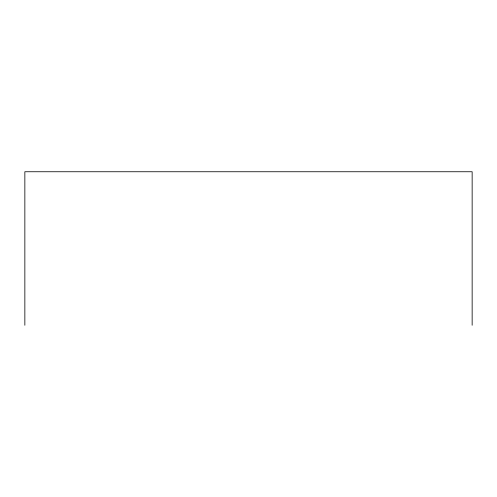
<?xml version="1.0" encoding="UTF-8"?>
<svg xmlns="http://www.w3.org/2000/svg" width="497" height="497" viewBox="0 0 497 497"><rect width="100%" height="100%" fill="white"/><g stroke="black" fill="none" stroke-linecap="round" stroke-linejoin="round"><path stroke-width="0.75" d="M472.15 325.255L472.15 171.745L24.85 171.745L24.85 325.255"/></g></svg>
